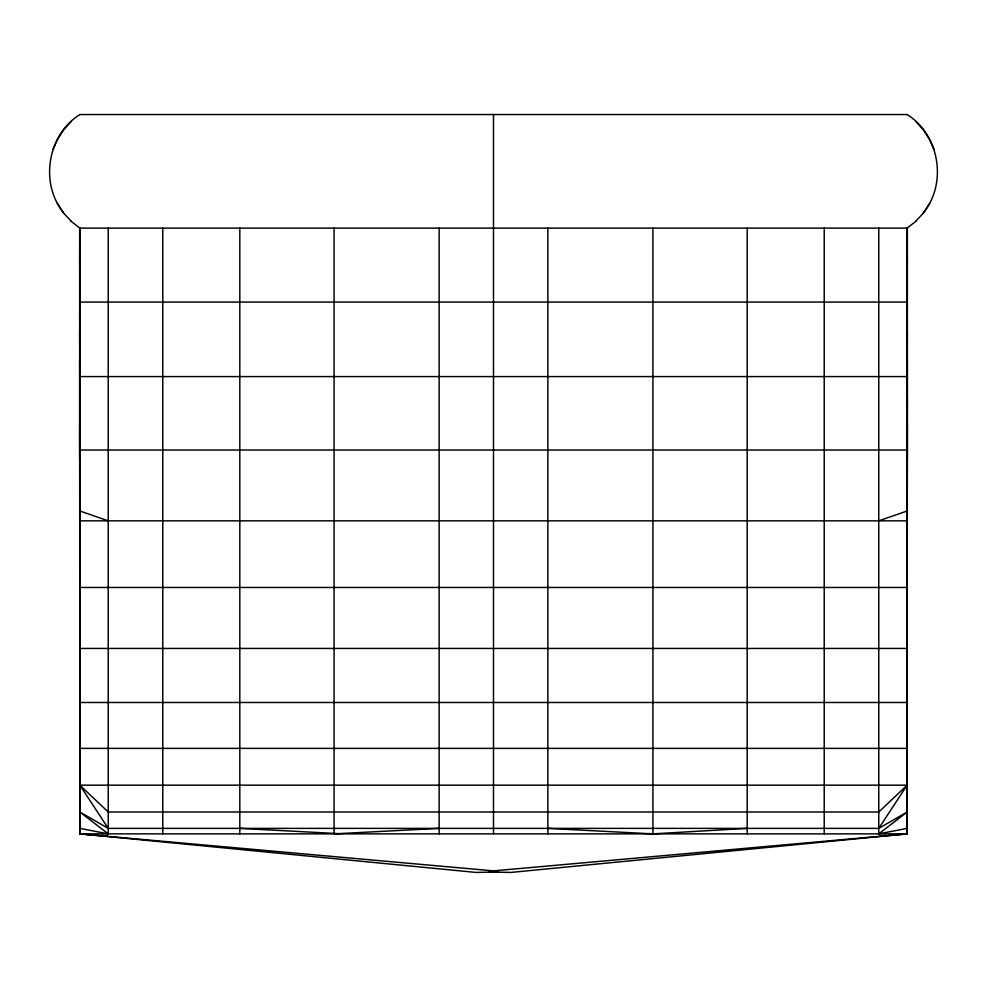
<?xml version="1.0" encoding="UTF-8"?>
<svg xmlns="http://www.w3.org/2000/svg" width="987" height="987" viewBox="0 0 987 987"><rect width="100%" height="100%" fill="white"/><g stroke="black" fill="none" stroke-linecap="round" stroke-linejoin="round"><path stroke-width="1.48" d="M907.127 636.467L907.349 396.996M907.349 426.298L907.127 833.867L510.637 872.459L489.096 871.928M907.127 444.421L907.127 228.12L916.084 221.162M907.127 544.972L907.349 360.329M79.651 264.935L79.873 228.12L70.916 221.162M907.127 373.333L907.349 331.398M79.873 444.421L79.873 228.12L79.873 833.867L476.363 872.459L497.904 871.928M79.651 315.433L79.873 300.801M80.428 826.193L79.873 833.867L497.904 871.262M79.873 114.541C47.475 134.849 39.505 183.237 63.674 212.896M923.326 212.896C947.495 183.237 939.525 134.849 907.127 114.541M929.606 203.507L923.561 212.896L915.85 221.162M878.775 828.377L907.127 785.171L79.873 785.171L108.225 828.377L878.775 828.377L907.127 812.017L878.775 833.867L878.775 228.12M71.15 121.487L63.674 129.766L57.628 139.142L52.965 149.382M907.127 785.171L878.775 812.017L108.225 812.017L79.873 785.171M878.775 520.84L907.127 510.995M878.775 833.867L907.127 828.377M337.122 833.546L239.816 828.377M489.096 871.262L907.127 833.867L907.127 228.12L907.349 264.935M879.553 835.927L885.684 835.471M890.274 835.125L907.127 833.867L906.572 826.193M747.184 828.377L652.925 833.867L547.859 828.377M439.141 828.377L334.075 833.867L334.075 228.12M87.559 833.842L79.873 833.867L79.651 426.298M79.651 114.541L907.349 114.541M934.035 149.382L929.372 139.142L923.326 129.766L915.85 121.487M79.873 302.071L907.127 302.071M79.873 376.578L907.127 376.578M79.873 450.035L907.127 450.035M79.873 520.84L907.127 520.84M79.873 587.462L907.127 587.462M79.873 648.447L907.127 648.447M79.873 702.485L907.127 702.485M79.873 748.38L907.127 748.38M899.441 833.842L907.127 833.867L79.873 833.867L96.726 835.125M101.316 835.471L107.447 835.927M649.878 833.546L652.925 833.867L652.925 228.12M79.873 828.377L108.225 833.867L108.225 228.12M79.873 510.995L108.225 520.84M108.225 828.377L79.873 812.017L108.225 833.867M71.15 221.162L63.439 212.896L57.394 203.507M907.127 300.801L907.349 315.433M79.651 331.398L79.873 373.333M493.5 114.541L493.5 833.867M79.651 360.329L79.873 636.467M907.349 458.079L907.349 228.12L79.651 228.12L79.651 458.079M824.219 228.12L824.219 833.867M747.184 228.12L747.184 833.867M547.859 228.12L547.859 833.867M439.141 228.12L439.141 833.867M239.816 228.12L239.816 833.867M162.781 228.12L162.781 833.867"/></g></svg>
